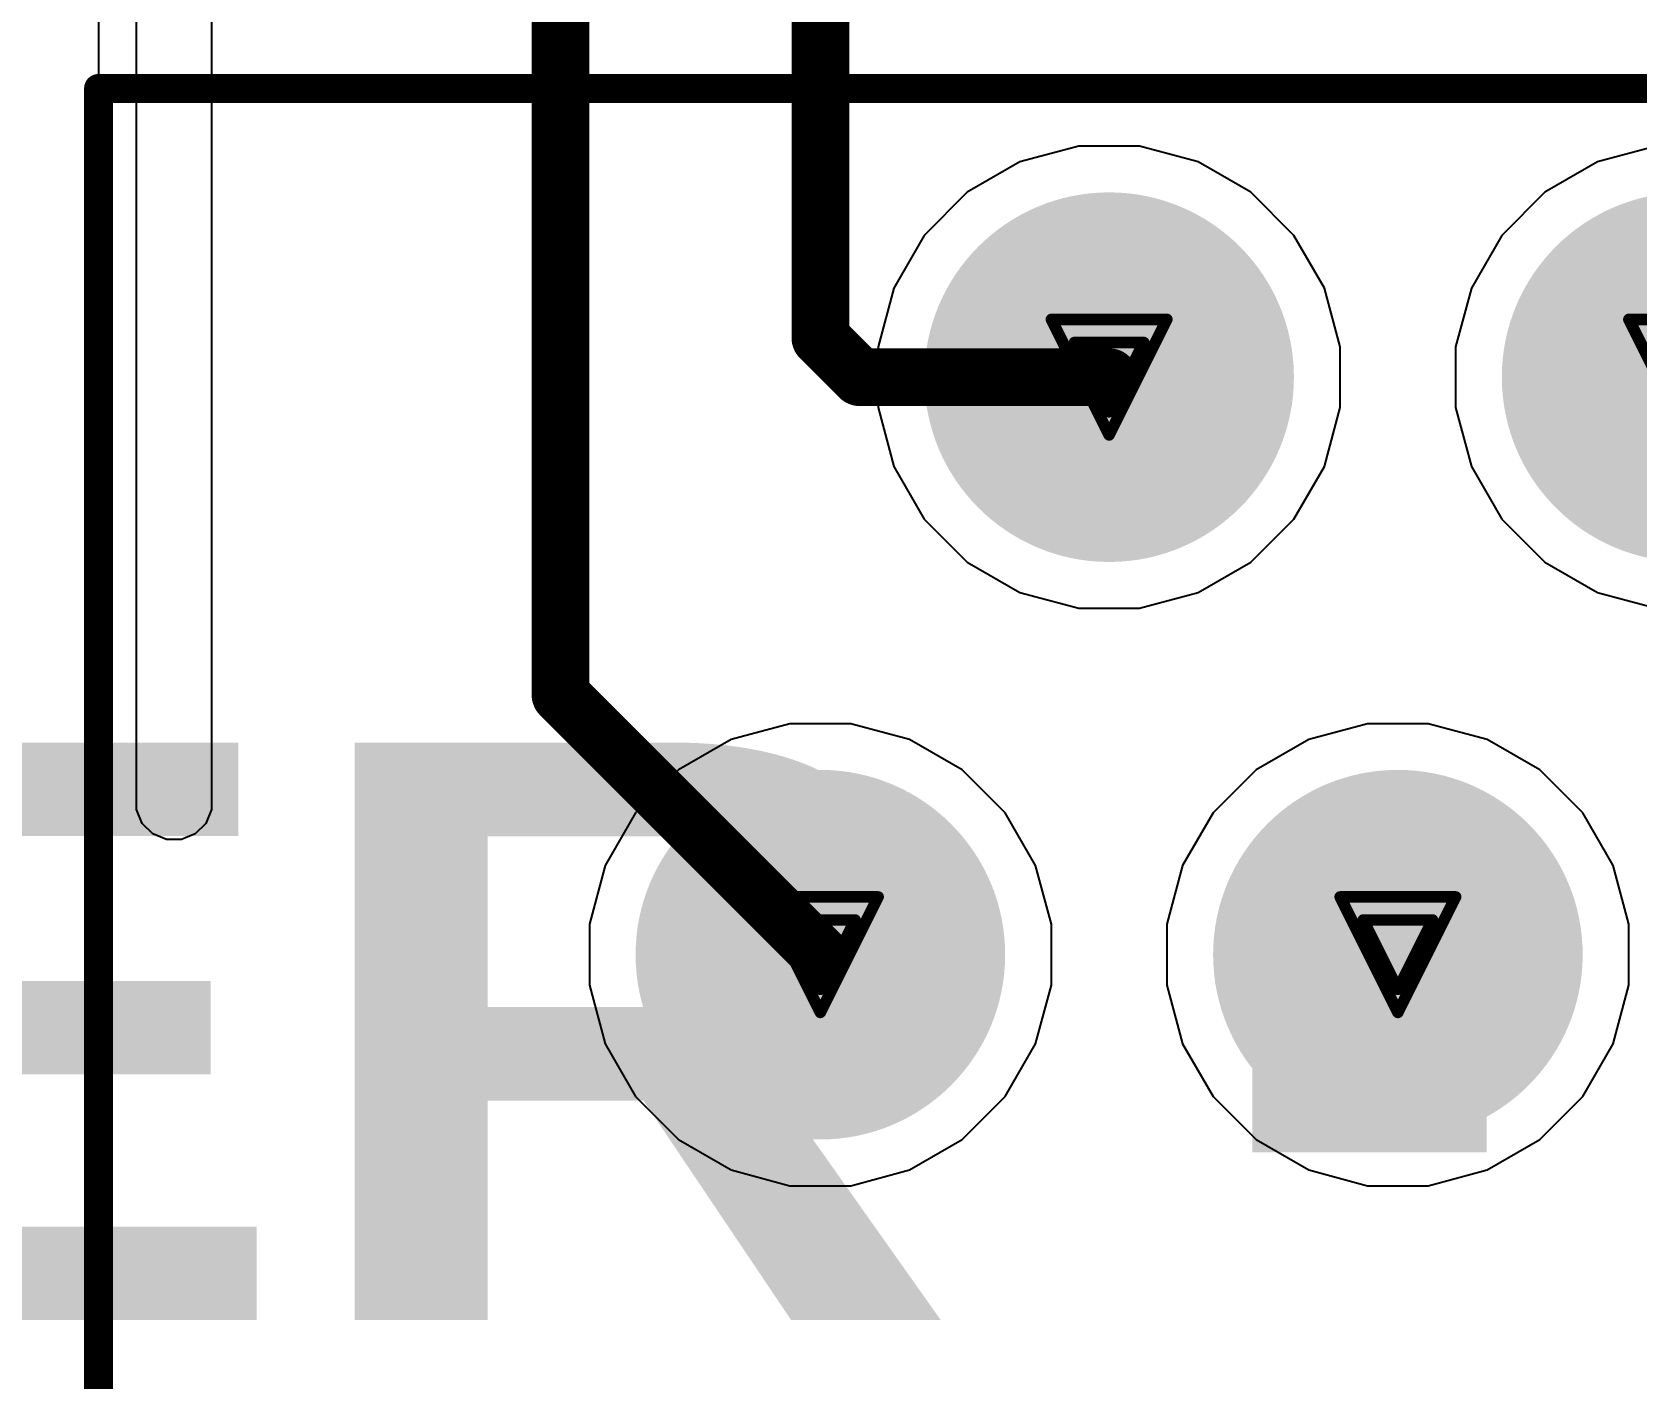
# Model space of a CAD drawing. Header units: inches. Extents: x -4 to 5258, y -4 to 5281.
# Drawn here: x 116.85 to 123.91, y 8.36 to 14.29 of the extents above; entities that cross this region are included whole.
import ezdxf

# ---------------------------------------------------------------- set-up
doc = ezdxf.new("R2010")
doc.units = ezdxf.units.IN
for name, color, linetype in [('Bottom Layer', 5, 'Continuous'), ('Bottom Solder', 6, 'Continuous'), ('Drill Drawing', 1, 'Continuous'), ('Layer 1', 16, 'Continuous'), ('Layer 2', 76, 'Continuous'), ('Multi-Layer', 9, 'Continuous'), ('Pad Holes', 156, 'Continuous'), ('Top Layer', 1, 'Continuous'), ('Top Overlay', 2, 'Continuous'), ('Top Solder', 216, 'Continuous')]:
    doc.layers.add(name, color=color, linetype=linetype)
doc.styles.add('Arial Black_Bold', font='', dxfattribs={"height": 0.2})
doc.styles.get('Arial Black_Bold').set_extended_font_data('Arial Black', bold=True)

# ---------------------------------------------------------------- blocks, each defined once
blk = doc.blocks.new('HC_RJ45_5622_1_6_Y_212')
at = {"layer": 'Bottom Layer'}
h = blk.add_hatch(color=5, dxfattribs=at)
edge = h.paths.add_edge_path()
edge.add_arc((-3.1751, 4.4451), 0.762, 0, 360)
h = blk.add_hatch(color=5, dxfattribs=at)
edge = h.paths.add_edge_path()
edge.add_arc((-0.635, 4.4451), 0.762, 0, 360)
h = blk.add_hatch(color=5, dxfattribs=at)
edge = h.paths.add_edge_path()
edge.add_arc((-4.4451, 1.9051), 0.762, 0, 360)
h = blk.add_hatch(color=5, dxfattribs=at)
edge = h.paths.add_edge_path()
edge.add_arc((-1.9049, 1.9051), 0.762, 0, 360)
at = {"layer": 'Bottom Solder'}
h = blk.add_hatch(color=6, dxfattribs=at)
edge = h.paths.add_edge_path()
edge.add_arc((-3.1751, 4.4451), 0.8128, 0, 360)
h = blk.add_hatch(color=6, dxfattribs=at)
edge = h.paths.add_edge_path()
edge.add_arc((-0.635, 4.4451), 0.8128, 0, 360)
h = blk.add_hatch(color=6, dxfattribs=at)
edge = h.paths.add_edge_path()
edge.add_arc((-4.4451, 1.9051), 0.8128, 0, 360)
h = blk.add_hatch(color=6, dxfattribs=at)
edge = h.paths.add_edge_path()
edge.add_arc((-1.9049, 1.9051), 0.8128, 0, 360)
at = {"layer": 'Layer 1'}
h = blk.add_hatch(color=16, dxfattribs=at)
edge = h.paths.add_edge_path()
edge.add_arc((-3.1751, 4.4451), 0.762, 0, 360)
h = blk.add_hatch(color=16, dxfattribs=at)
edge = h.paths.add_edge_path()
edge.add_arc((-0.635, 4.4451), 0.762, 0, 360)
h = blk.add_hatch(color=16, dxfattribs=at)
edge = h.paths.add_edge_path()
edge.add_arc((-4.4451, 1.9051), 0.762, 0, 360)
h = blk.add_hatch(color=16, dxfattribs=at)
edge = h.paths.add_edge_path()
edge.add_arc((-1.9049, 1.9051), 0.762, 0, 360)
at = {"layer": 'Layer 2'}
h = blk.add_hatch(color=76, dxfattribs=at)
edge = h.paths.add_edge_path()
edge.add_arc((-3.1751, 4.4451), 0.762, 0, 360)
h = blk.add_hatch(color=76, dxfattribs=at)
edge = h.paths.add_edge_path()
edge.add_arc((-0.635, 4.4451), 0.762, 0, 360)
h = blk.add_hatch(color=76, dxfattribs=at)
edge = h.paths.add_edge_path()
edge.add_arc((-4.4451, 1.9051), 0.762, 0, 360)
h = blk.add_hatch(color=76, dxfattribs=at)
edge = h.paths.add_edge_path()
edge.add_arc((-1.9049, 1.9051), 0.762, 0, 360)
at = {"layer": 'Multi-Layer'}
h = blk.add_hatch(color=9, dxfattribs=at)
edge = h.paths.add_edge_path()
edge.add_arc((-3.1751, 4.4451), 0.762, 0, 360)
h = blk.add_hatch(color=9, dxfattribs=at)
edge = h.paths.add_edge_path()
edge.add_arc((-0.635, 4.4451), 0.762, 0, 360)
h = blk.add_hatch(color=9, dxfattribs=at)
edge = h.paths.add_edge_path()
edge.add_arc((-4.4451, 1.9051), 0.762, 0, 360)
h = blk.add_hatch(color=9, dxfattribs=at)
edge = h.paths.add_edge_path()
edge.add_arc((-1.9049, 1.9051), 0.762, 0, 360)
at = {"layer": 'Pad Holes'}
h = blk.add_hatch(color=7, dxfattribs=at)
edge = h.paths.add_edge_path()
edge.add_arc((-3.1751, 4.4451), 0.5, 0, 360)
h = blk.add_hatch(color=7, dxfattribs=at)
edge = h.paths.add_edge_path()
edge.add_arc((-0.635, 4.4451), 0.5, 0, 360)
h = blk.add_hatch(color=7, dxfattribs=at)
edge = h.paths.add_edge_path()
edge.add_arc((-4.4451, 1.9051), 0.5, 0, 360)
h = blk.add_hatch(color=7, dxfattribs=at)
edge = h.paths.add_edge_path()
edge.add_arc((-1.9049, 1.9051), 0.5, 0, 360)
at = {"layer": 'Top Layer'}
h = blk.add_hatch(color=1, dxfattribs=at)
edge = h.paths.add_edge_path()
edge.add_arc((-3.1751, 4.4451), 0.762, 0, 360)
h = blk.add_hatch(color=1, dxfattribs=at)
edge = h.paths.add_edge_path()
edge.add_arc((-0.635, 4.4451), 0.762, 0, 360)
h = blk.add_hatch(color=1, dxfattribs=at)
edge = h.paths.add_edge_path()
edge.add_arc((-4.4451, 1.9051), 0.762, 0, 360)
h = blk.add_hatch(color=1, dxfattribs=at)
edge = h.paths.add_edge_path()
edge.add_arc((-1.9049, 1.9051), 0.762, 0, 360)
at = {"layer": 'Top Solder'}
h = blk.add_hatch(color=216, dxfattribs=at)
edge = h.paths.add_edge_path()
edge.add_arc((-3.1751, 4.4451), 0.8128, 0, 360)
h = blk.add_hatch(color=216, dxfattribs=at)
edge = h.paths.add_edge_path()
edge.add_arc((-0.635, 4.4451), 0.8128, 0, 360)
h = blk.add_hatch(color=216, dxfattribs=at)
edge = h.paths.add_edge_path()
edge.add_arc((-4.4451, 1.9051), 0.8128, 0, 360)
h = blk.add_hatch(color=216, dxfattribs=at)
edge = h.paths.add_edge_path()
edge.add_arc((-1.9049, 1.9051), 0.8128, 0, 360)
at = {"layer": 'Top Overlay'}
for points in [[(-7.62, -3.5291, 0.127, 0.127, 0), (-7.62, 5.7151, 0.127, 0.127, 0)], [(-7.62, 5.7151, 0.127, 0.127, 0), (7.62, 5.7151, 0.127, 0.127, 0)]]:
    blk.add_lwpolyline(points, format="xyseb", dxfattribs=at)
blk.add_lwpolyline([(-7.6517, 5.7151, 0.0635, 0.0635, 1), (-7.5883, 5.7151, 0.0635, 0.0635, 1)], format="xyseb", close=True, dxfattribs=at)
blk.add_lwpolyline([(-7.6517, 5.7151, 0.0635, 0.0635, 1), (-7.5883, 5.7151, 0.0635, 0.0635, 1)], format="xyseb", close=True, dxfattribs=at)

msp = doc.modelspace()

# ---------------------------------------------------------------- linework, layer by layer
at = {"layer": 'Bottom Layer'}
for p, q in [((121.4546, 13.7855), (121.1962, 13.7162)), ((121.7222, 13.7855), (121.4546, 13.7855)), ((121.9806, 13.7162), (121.7222, 13.7855)), ((123.9948, 13.7855), (123.7364, 13.7162)), ((121.1962, 13.7162), (120.9646, 13.5825)), ((122.2122, 13.5825), (121.9806, 13.7162)), ((123.7364, 13.7162), (123.5047, 13.5825)), ((120.9646, 13.5825), (120.7754, 13.3933)), ((122.4014, 13.3933), (122.2122, 13.5825)), ((123.5047, 13.5825), (123.3155, 13.3933)), ((120.7754, 13.3933), (120.6416, 13.1616)), ((122.5352, 13.1616), (122.4014, 13.3933)), ((123.3155, 13.3933), (123.1818, 13.1616)), ((120.6416, 13.1616), (120.5724, 12.9032)), ((122.6044, 12.9032), (122.5352, 13.1616)), ((123.1818, 13.1616), (123.1125, 12.9032)), ((120.5724, 12.9032), (120.5724, 12.6357)), ((122.6044, 12.6357), (122.6044, 12.9032)), ((123.1125, 12.9032), (123.1125, 12.6357)), ((120.5724, 12.6357), (120.6416, 12.3773)), ((122.5352, 12.3773), (122.6044, 12.6357)), ((123.1125, 12.6357), (123.1818, 12.3773)), ((120.6416, 12.3773), (120.7754, 12.1456)), ((122.4014, 12.1456), (122.5352, 12.3773)), ((123.1818, 12.3773), (123.3155, 12.1456)), ((120.7754, 12.1456), (120.9646, 11.9565)), ((122.2122, 11.9565), (122.4014, 12.1456)), ((123.3155, 12.1456), (123.5047, 11.9565)), ((120.9646, 11.9565), (121.1962, 11.8227)), ((121.9806, 11.8227), (122.2122, 11.9565)), ((123.5047, 11.9565), (123.7364, 11.8227)), ((121.1962, 11.8227), (121.4546, 11.7535)), ((121.7222, 11.7535), (121.9806, 11.8227)), ((123.7364, 11.8227), (123.9948, 11.7535)), ((121.4546, 11.7535), (121.7222, 11.7535)), ((120.1847, 11.2455), (119.9263, 11.1762)), ((120.4522, 11.2455), (120.1847, 11.2455)), ((120.7106, 11.1762), (120.4522, 11.2455)), ((122.7248, 11.2455), (122.4664, 11.1762)), ((122.9924, 11.2455), (122.7248, 11.2455)), ((123.2508, 11.1762), (122.9924, 11.2455)), ((119.9263, 11.1762), (119.6946, 11.0425)), ((120.9423, 11.0425), (120.7106, 11.1762)), ((122.4664, 11.1762), (122.2348, 11.0425)), ((123.4824, 11.0425), (123.2508, 11.1762)), ((119.6946, 11.0425), (119.5055, 10.8533)), ((121.1315, 10.8533), (120.9423, 11.0425)), ((122.2348, 11.0425), (122.0456, 10.8533)), ((123.6716, 10.8533), (123.4824, 11.0425)), ((119.5055, 10.8533), (119.3717, 10.6216)), ((121.2652, 10.6216), (121.1315, 10.8533)), ((122.0456, 10.8533), (121.9118, 10.6216)), ((123.8054, 10.6216), (123.6716, 10.8533)), ((119.3717, 10.6216), (119.3025, 10.3632)), ((121.3345, 10.3632), (121.2652, 10.6216)), ((121.9118, 10.6216), (121.8426, 10.3632)), ((123.8746, 10.3632), (123.8054, 10.6216)), ((119.3025, 10.3632), (119.3025, 10.0957)), ((121.3345, 10.0957), (121.3345, 10.3632)), ((121.8426, 10.3632), (121.8426, 10.0957)), ((123.8746, 10.0957), (123.8746, 10.3632)), ((119.3025, 10.0957), (119.3717, 9.8373)), ((121.2652, 9.8373), (121.3345, 10.0957)), ((121.8426, 10.0957), (121.9118, 9.8373)), ((123.8054, 9.8373), (123.8746, 10.0957)), ((119.3717, 9.8373), (119.5055, 9.6056)), ((121.1315, 9.6056), (121.2652, 9.8373)), ((121.9118, 9.8373), (122.0456, 9.6056)), ((123.6716, 9.6056), (123.8054, 9.8373)), ((119.5055, 9.6056), (119.6946, 9.4165)), ((120.9423, 9.4165), (121.1315, 9.6056)), ((122.0456, 9.6056), (122.2348, 9.4165)), ((123.4824, 9.4165), (123.6716, 9.6056)), ((119.6946, 9.4165), (119.9263, 9.2827)), ((120.7106, 9.2827), (120.9423, 9.4165)), ((122.2348, 9.4165), (122.4664, 9.2827)), ((123.2508, 9.2827), (123.4824, 9.4165)), ((119.9263, 9.2827), (120.1847, 9.2135)), ((120.4522, 9.2135), (120.7106, 9.2827)), ((122.4664, 9.2827), (122.7248, 9.2135)), ((122.9924, 9.2135), (123.2508, 9.2827)), ((120.1847, 9.2135), (120.4522, 9.2135)), ((122.7248, 9.2135), (122.9924, 9.2135))]:
    msp.add_line(p, q, dxfattribs=at)
at = {"layer": 'Bottom Solder'}
for p, q in [((117.3105, 10.9005), (117.3105, 18.3681)), ((117.6407, 18.3681), (117.6407, 10.9005)), ((117.3105, 10.9005), (117.3105, 10.9005)), ((117.3105, 10.8676), (117.3105, 10.9005)), ((117.6407, 10.9005), (117.6407, 10.8676)), ((117.3356, 10.807), (117.3105, 10.8676)), ((117.3821, 10.7605), (117.3356, 10.807)), ((117.6156, 10.807), (117.5691, 10.7605)), ((117.6407, 10.8676), (117.6156, 10.807)), ((117.4428, 10.7354), (117.3821, 10.7605)), ((117.4756, 10.7354), (117.4428, 10.7354)), ((117.5084, 10.7354), (117.4756, 10.7354)), ((117.5691, 10.7605), (117.5084, 10.7354))]:
    msp.add_line(p, q, dxfattribs=at)
at = {"layer": 'Drill Drawing'}
for points in [[(121.3344, 13.0235, 0.0508, 0.0508, 0), (121.8424, 13.0235, 0.0508, 0.0508, 0)], [(121.3344, 13.0235, 0.0508, 0.0508, 0), (121.5884, 12.5155, 0.0508, 0.0508, 0)], [(121.5884, 12.5155, 0.0508, 0.0508, 0), (121.8424, 13.0235, 0.0508, 0.0508, 0)], [(123.8745, 13.0235, 0.0508, 0.0508, 0), (124.3825, 13.0235, 0.0508, 0.0508, 0)], [(123.8745, 13.0235, 0.0508, 0.0508, 0), (124.1285, 12.5155, 0.0508, 0.0508, 0)], [(121.436, 12.9219, 0.0508, 0.0508, 0), (121.7408, 12.9219, 0.0508, 0.0508, 0)], [(121.436, 12.9219, 0.0508, 0.0508, 0), (121.5884, 12.6171, 0.0508, 0.0508, 0)], [(121.5884, 12.6171, 0.0508, 0.0508, 0), (121.7408, 12.9219, 0.0508, 0.0508, 0)], [(120.0645, 10.4835, 0.0508, 0.0508, 0), (120.5725, 10.4835, 0.0508, 0.0508, 0)], [(120.0645, 10.4835, 0.0508, 0.0508, 0), (120.3185, 9.9755, 0.0508, 0.0508, 0)], [(120.3185, 9.9755, 0.0508, 0.0508, 0), (120.5725, 10.4835, 0.0508, 0.0508, 0)], [(122.6046, 10.4835, 0.0508, 0.0508, 0), (123.1126, 10.4835, 0.0508, 0.0508, 0)], [(122.6046, 10.4835, 0.0508, 0.0508, 0), (122.8586, 9.9755, 0.0508, 0.0508, 0)], [(122.8586, 9.9755, 0.0508, 0.0508, 0), (123.1126, 10.4835, 0.0508, 0.0508, 0)], [(120.1661, 10.3819, 0.0508, 0.0508, 0), (120.4709, 10.3819, 0.0508, 0.0508, 0)], [(120.1661, 10.3819, 0.0508, 0.0508, 0), (120.3185, 10.0771, 0.0508, 0.0508, 0)], [(120.3185, 10.0771, 0.0508, 0.0508, 0), (120.4709, 10.3819, 0.0508, 0.0508, 0)], [(122.7062, 10.3819, 0.0508, 0.0508, 0), (123.011, 10.3819, 0.0508, 0.0508, 0)], [(122.7062, 10.3819, 0.0508, 0.0508, 0), (122.8586, 10.0771, 0.0508, 0.0508, 0)], [(122.8586, 10.0771, 0.0508, 0.0508, 0), (123.011, 10.3819, 0.0508, 0.0508, 0)]]:
    msp.add_lwpolyline(points, format="xyseb", dxfattribs=at)
for points in [[(121.3217, 13.0235, 0.0254, 0.0254, 1), (121.3471, 13.0235, 0.0254, 0.0254, 1)], [(121.3217, 13.0235, 0.0254, 0.0254, 1), (121.3471, 13.0235, 0.0254, 0.0254, 1)], [(121.8297, 13.0235, 0.0254, 0.0254, 1), (121.8551, 13.0235, 0.0254, 0.0254, 1)], [(121.8297, 13.0235, 0.0254, 0.0254, 1), (121.8551, 13.0235, 0.0254, 0.0254, 1)], [(123.8618, 13.0235, 0.0254, 0.0254, 1), (123.8872, 13.0235, 0.0254, 0.0254, 1)], [(123.8618, 13.0235, 0.0254, 0.0254, 1), (123.8872, 13.0235, 0.0254, 0.0254, 1)], [(121.4233, 12.9219, 0.0254, 0.0254, 1), (121.4487, 12.9219, 0.0254, 0.0254, 1)], [(121.4233, 12.9219, 0.0254, 0.0254, 1), (121.4487, 12.9219, 0.0254, 0.0254, 1)], [(121.7281, 12.9219, 0.0254, 0.0254, 1), (121.7535, 12.9219, 0.0254, 0.0254, 1)], [(121.7281, 12.9219, 0.0254, 0.0254, 1), (121.7535, 12.9219, 0.0254, 0.0254, 1)], [(121.5757, 12.6171, 0.0254, 0.0254, 1), (121.6011, 12.6171, 0.0254, 0.0254, 1)], [(121.5757, 12.6171, 0.0254, 0.0254, 1), (121.6011, 12.6171, 0.0254, 0.0254, 1)], [(121.5757, 12.5155, 0.0254, 0.0254, 1), (121.6011, 12.5155, 0.0254, 0.0254, 1)], [(121.5757, 12.5155, 0.0254, 0.0254, 1), (121.6011, 12.5155, 0.0254, 0.0254, 1)], [(120.0518, 10.4835, 0.0254, 0.0254, 1), (120.0772, 10.4835, 0.0254, 0.0254, 1)], [(120.0518, 10.4835, 0.0254, 0.0254, 1), (120.0772, 10.4835, 0.0254, 0.0254, 1)], [(120.5598, 10.4835, 0.0254, 0.0254, 1), (120.5852, 10.4835, 0.0254, 0.0254, 1)], [(120.5598, 10.4835, 0.0254, 0.0254, 1), (120.5852, 10.4835, 0.0254, 0.0254, 1)], [(122.5919, 10.4835, 0.0254, 0.0254, 1), (122.6173, 10.4835, 0.0254, 0.0254, 1)], [(122.5919, 10.4835, 0.0254, 0.0254, 1), (122.6173, 10.4835, 0.0254, 0.0254, 1)], [(123.0999, 10.4835, 0.0254, 0.0254, 1), (123.1253, 10.4835, 0.0254, 0.0254, 1)], [(123.0999, 10.4835, 0.0254, 0.0254, 1), (123.1253, 10.4835, 0.0254, 0.0254, 1)], [(120.1534, 10.3819, 0.0254, 0.0254, 1), (120.1788, 10.3819, 0.0254, 0.0254, 1)], [(120.1534, 10.3819, 0.0254, 0.0254, 1), (120.1788, 10.3819, 0.0254, 0.0254, 1)], [(120.4582, 10.3819, 0.0254, 0.0254, 1), (120.4836, 10.3819, 0.0254, 0.0254, 1)], [(120.4582, 10.3819, 0.0254, 0.0254, 1), (120.4836, 10.3819, 0.0254, 0.0254, 1)], [(122.6935, 10.3819, 0.0254, 0.0254, 1), (122.7189, 10.3819, 0.0254, 0.0254, 1)], [(122.6935, 10.3819, 0.0254, 0.0254, 1), (122.7189, 10.3819, 0.0254, 0.0254, 1)], [(122.9983, 10.3819, 0.0254, 0.0254, 1), (123.0237, 10.3819, 0.0254, 0.0254, 1)], [(122.9983, 10.3819, 0.0254, 0.0254, 1), (123.0237, 10.3819, 0.0254, 0.0254, 1)], [(120.3058, 10.0771, 0.0254, 0.0254, 1), (120.3312, 10.0771, 0.0254, 0.0254, 1)], [(120.3058, 10.0771, 0.0254, 0.0254, 1), (120.3312, 10.0771, 0.0254, 0.0254, 1)], [(122.8459, 10.0771, 0.0254, 0.0254, 1), (122.8713, 10.0771, 0.0254, 0.0254, 1)], [(122.8459, 10.0771, 0.0254, 0.0254, 1), (122.8713, 10.0771, 0.0254, 0.0254, 1)], [(120.3058, 9.9755, 0.0254, 0.0254, 1), (120.3312, 9.9755, 0.0254, 0.0254, 1)], [(120.3058, 9.9755, 0.0254, 0.0254, 1), (120.3312, 9.9755, 0.0254, 0.0254, 1)], [(122.8459, 9.9755, 0.0254, 0.0254, 1), (122.8713, 9.9755, 0.0254, 0.0254, 1)], [(122.8459, 9.9755, 0.0254, 0.0254, 1), (122.8713, 9.9755, 0.0254, 0.0254, 1)]]:
    msp.add_lwpolyline(points, format="xyseb", close=True, dxfattribs=at)
at = {"layer": 'Layer 1'}
for p, q in [((121.4546, 13.7855), (121.1962, 13.7162)), ((121.7222, 13.7855), (121.4546, 13.7855)), ((121.9806, 13.7162), (121.7222, 13.7855)), ((123.9948, 13.7855), (123.7364, 13.7162)), ((121.1962, 13.7162), (120.9646, 13.5825)), ((122.2122, 13.5825), (121.9806, 13.7162)), ((123.7364, 13.7162), (123.5047, 13.5825)), ((120.9646, 13.5825), (120.7754, 13.3933)), ((122.4014, 13.3933), (122.2122, 13.5825)), ((123.5047, 13.5825), (123.3155, 13.3933)), ((120.7754, 13.3933), (120.6416, 13.1616)), ((122.5352, 13.1616), (122.4014, 13.3933)), ((123.3155, 13.3933), (123.1818, 13.1616)), ((120.6416, 13.1616), (120.5724, 12.9032)), ((122.6044, 12.9032), (122.5352, 13.1616)), ((123.1818, 13.1616), (123.1125, 12.9032)), ((120.5724, 12.9032), (120.5724, 12.6357)), ((122.6044, 12.6357), (122.6044, 12.9032)), ((123.1125, 12.9032), (123.1125, 12.6357)), ((120.5724, 12.6357), (120.6416, 12.3773)), ((122.5352, 12.3773), (122.6044, 12.6357)), ((123.1125, 12.6357), (123.1818, 12.3773)), ((120.6416, 12.3773), (120.7754, 12.1456)), ((122.4014, 12.1456), (122.5352, 12.3773)), ((123.1818, 12.3773), (123.3155, 12.1456)), ((120.7754, 12.1456), (120.9646, 11.9565)), ((122.2122, 11.9565), (122.4014, 12.1456)), ((123.3155, 12.1456), (123.5047, 11.9565)), ((120.9646, 11.9565), (121.1962, 11.8227)), ((121.9806, 11.8227), (122.2122, 11.9565)), ((123.5047, 11.9565), (123.7364, 11.8227)), ((121.1962, 11.8227), (121.4546, 11.7535)), ((121.7222, 11.7535), (121.9806, 11.8227)), ((123.7364, 11.8227), (123.9948, 11.7535)), ((121.4546, 11.7535), (121.7222, 11.7535)), ((120.1847, 11.2455), (119.9263, 11.1762)), ((120.4522, 11.2455), (120.1847, 11.2455)), ((120.7106, 11.1762), (120.4522, 11.2455)), ((122.7248, 11.2455), (122.4664, 11.1762)), ((122.9924, 11.2455), (122.7248, 11.2455)), ((123.2508, 11.1762), (122.9924, 11.2455)), ((119.9263, 11.1762), (119.6946, 11.0425)), ((120.9423, 11.0425), (120.7106, 11.1762)), ((122.4664, 11.1762), (122.2348, 11.0425)), ((123.4824, 11.0425), (123.2508, 11.1762)), ((119.6946, 11.0425), (119.5055, 10.8533)), ((121.1315, 10.8533), (120.9423, 11.0425)), ((122.2348, 11.0425), (122.0456, 10.8533)), ((123.6716, 10.8533), (123.4824, 11.0425)), ((119.5055, 10.8533), (119.3717, 10.6216)), ((121.2652, 10.6216), (121.1315, 10.8533)), ((122.0456, 10.8533), (121.9118, 10.6216)), ((123.8054, 10.6216), (123.6716, 10.8533)), ((119.3717, 10.6216), (119.3025, 10.3632)), ((121.3345, 10.3632), (121.2652, 10.6216)), ((121.9118, 10.6216), (121.8426, 10.3632)), ((123.8746, 10.3632), (123.8054, 10.6216)), ((119.3025, 10.3632), (119.3025, 10.0957)), ((121.3345, 10.0957), (121.3345, 10.3632)), ((121.8426, 10.3632), (121.8426, 10.0957)), ((123.8746, 10.0957), (123.8746, 10.3632)), ((119.3025, 10.0957), (119.3717, 9.8373)), ((121.2652, 9.8373), (121.3345, 10.0957)), ((121.8426, 10.0957), (121.9118, 9.8373)), ((123.8054, 9.8373), (123.8746, 10.0957)), ((119.3717, 9.8373), (119.5055, 9.6056)), ((121.1315, 9.6056), (121.2652, 9.8373)), ((121.9118, 9.8373), (122.0456, 9.6056)), ((123.6716, 9.6056), (123.8054, 9.8373)), ((119.5055, 9.6056), (119.6946, 9.4165)), ((120.9423, 9.4165), (121.1315, 9.6056)), ((122.0456, 9.6056), (122.2348, 9.4165)), ((123.4824, 9.4165), (123.6716, 9.6056)), ((119.6946, 9.4165), (119.9263, 9.2827)), ((120.7106, 9.2827), (120.9423, 9.4165)), ((122.2348, 9.4165), (122.4664, 9.2827)), ((123.2508, 9.2827), (123.4824, 9.4165)), ((119.9263, 9.2827), (120.1847, 9.2135)), ((120.4522, 9.2135), (120.7106, 9.2827)), ((122.4664, 9.2827), (122.7248, 9.2135)), ((122.9924, 9.2135), (123.2508, 9.2827)), ((120.1847, 9.2135), (120.4522, 9.2135)), ((122.7248, 9.2135), (122.9924, 9.2135))]:
    msp.add_line(p, q, dxfattribs=at)
at = {"layer": 'Top Layer'}
msp.add_line((117.1435, 21.5917), (117.1435, 7.6217), dxfattribs=at)
msp.add_line((117.1435, 21.5917), (117.1435, 7.6217), dxfattribs=at)
for points in [[(119.1755, 11.3724, 0.254, 0.254, 0), (119.1755, 18.1928, 0.254, 0.254, 0)], [(120.3185, 12.9425, 0.254, 0.254, 0), (120.3185, 18.1928, 0.254, 0.254, 0)], [(120.3185, 12.9425, 0.254, 0.254, 0), (120.4915, 12.7695, 0.254, 0.254, 0)], [(120.4915, 12.7695, 0.254, 0.254, 0), (121.5884, 12.7695, 0.254, 0.254, 0)], [(119.1755, 11.3724, 0.254, 0.254, 0), (120.3185, 10.2295, 0.254, 0.254, 0)]]:
    msp.add_lwpolyline(points, format="xyseb", dxfattribs=at)
for points in [[(120.255, 12.9425, 0.127, 0.127, 1), (120.382, 12.9425, 0.127, 0.127, 1)], [(120.255, 12.9425, 0.127, 0.127, 1), (120.382, 12.9425, 0.127, 0.127, 1)], [(120.428, 12.7695, 0.127, 0.127, 1), (120.555, 12.7695, 0.127, 0.127, 1)], [(120.428, 12.7695, 0.127, 0.127, 1), (120.555, 12.7695, 0.127, 0.127, 1)], [(121.5249, 12.7695, 0.127, 0.127, 1), (121.6519, 12.7695, 0.127, 0.127, 1)], [(119.112, 11.3724, 0.127, 0.127, 1), (119.239, 11.3724, 0.127, 0.127, 1)], [(119.112, 11.3724, 0.127, 0.127, 1), (119.239, 11.3724, 0.127, 0.127, 1)], [(120.255, 10.2295, 0.127, 0.127, 1), (120.382, 10.2295, 0.127, 0.127, 1)]]:
    msp.add_lwpolyline(points, format="xyseb", close=True, dxfattribs=at)

# ---------------------------------------------------------------- block references
msp.add_blockref('HC_RJ45_5622_1_6_Y_212', (124.7635, 8.3244))

# ---------------------------------------------------------------- texts
at = {"layer": 'Top Overlay', "style": 'Arial Black_Bold'}
msp.add_text('STEPPER DRIVER - 2', height=2.54, rotation=360, dxfattribs=at).set_placement((85.5014, 8.6227))

doc.saveas('drawing.dxf')
